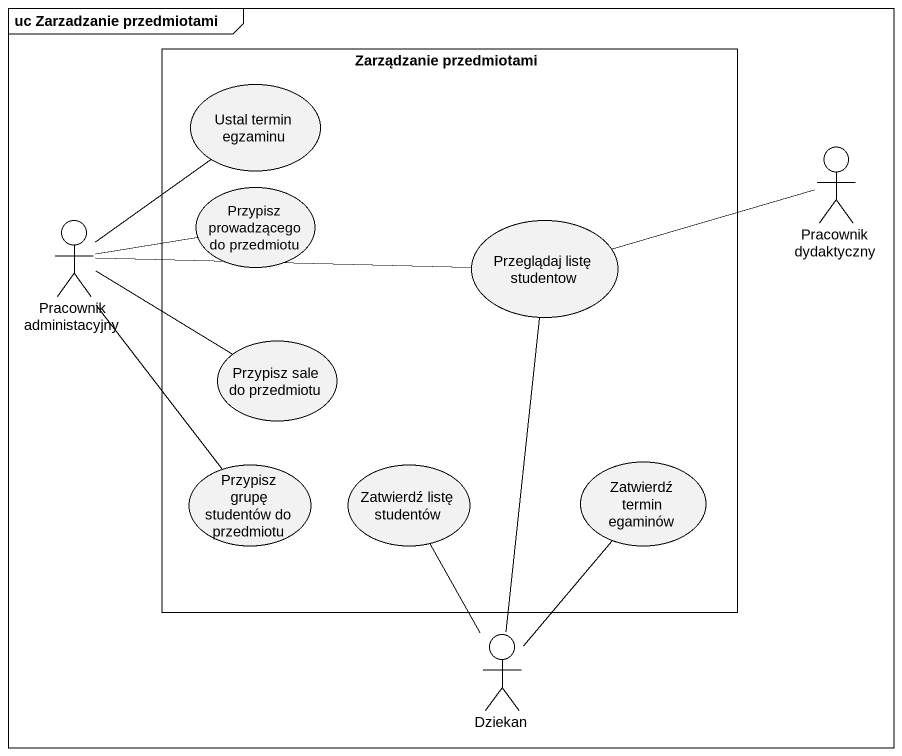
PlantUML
@startuml
mainframe uc Zarzadzanie przedmiotami
rectangle "Zarządzanie przedmiotami" as Zarządzanie_przedmiotami {
  usecase "Ustal termin egzaminu" as Ustal_termin_egzaminu
  usecase "Przypisz prowadzącego do przedmiotu" as Przypisz_prowadzącego_do
  usecase "Przeglądaj listę studentow" as Przeglądaj_listę_studentow
  usecase "Przypisz sale do przedmiotu" as Przypisz_sale_do_przedmiotu
  usecase "Przypisz grupę studentów do przedmiotu" as Przypisz_grupę_studentów_do
  usecase "Zatwierdź listę studentów" as Zatwierdź_listę_studentów
  usecase "Zatwierdź termin egaminów" as Zatwierdź_termin_egaminów
}
actor "Pracownik dydaktyczny" as Pracownik_dydaktyczny
actor "Pracownik administacyjny" as Pracownik_administacyjny
actor Dziekan
Pracownik_dydaktyczny -left- Przeglądaj_listę_studentow
Pracownik_administacyjny -up- Ustal_termin_egzaminu
Pracownik_administacyjny -right- Przypisz_prowadzącego_do
Pracownik_administacyjny -right- Przeglądaj_listę_studentow
Pracownik_administacyjny -right- Przypisz_sale_do_przedmiotu
Pracownik_administacyjny -- Przypisz_grupę_studentów_do
Dziekan -up- Przeglądaj_listę_studentow
Dziekan -up- Zatwierdź_listę_studentów
Dziekan -up- Zatwierdź_termin_egaminów
@enduml
